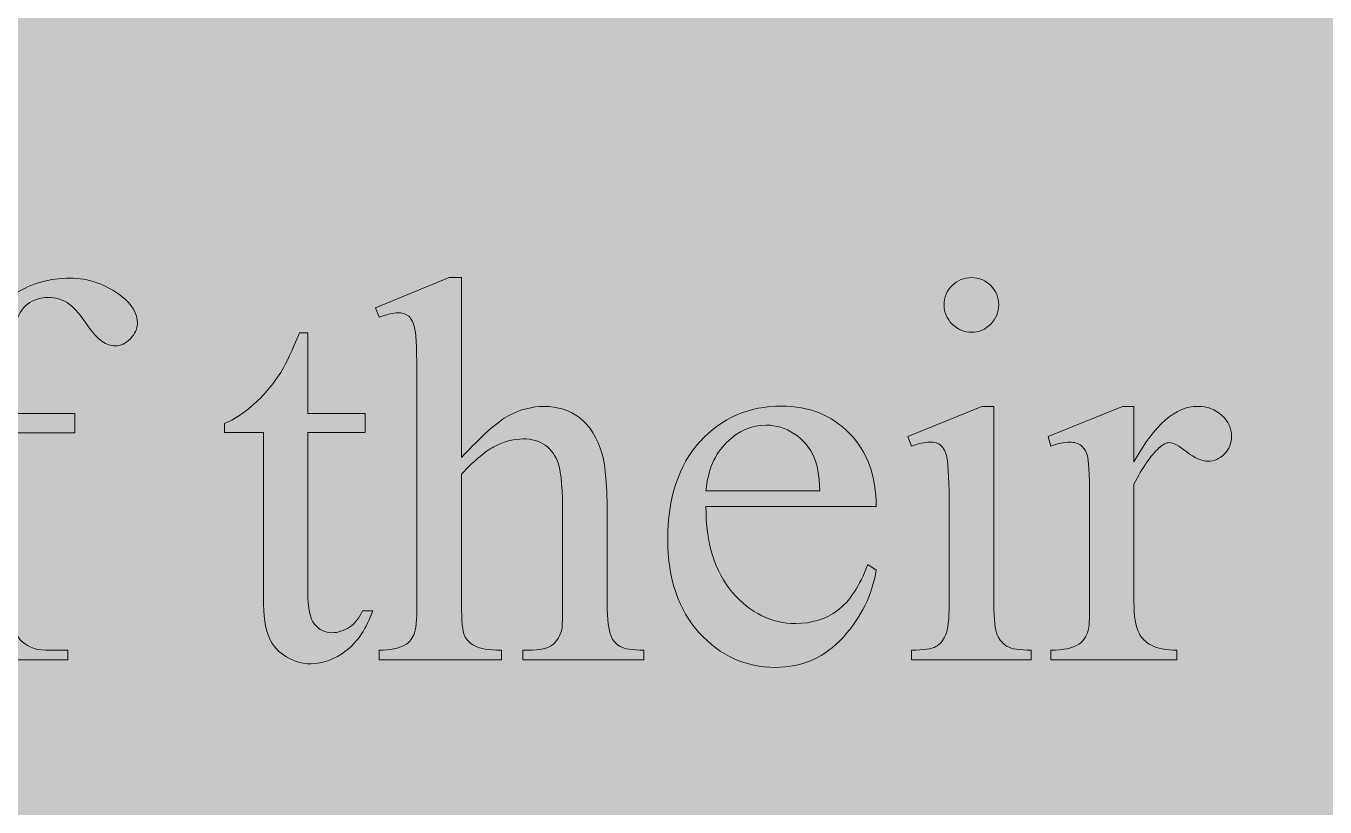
# Model space of a CAD drawing. Header units: inches. Extents: x -1481 to -429, y -1676 to -696.
# Drawn here: x -1360.86 to -1347.56, y -915.03 to -907.03 of the extents above; entities that cross this region are included whole.
import ezdxf

# ---------------------------------------------------------------- set-up
doc = ezdxf.new("R2010")
doc.units = ezdxf.units.IN
doc.header["$MEASUREMENT"] = 0
doc.layers.add('Layer 1', color=7, linetype='Continuous')

# ---------------------------------------------------------------- blocks, each defined once
blk = doc.blocks.new('block 425')
at = {"layer": 'Layer 1', "true_color": 0x8cc63e}
h = blk.add_hatch(color=73, dxfattribs=at)
h.dxf.hatch_style = 2
edge = h.paths.add_edge_path()
edge.add_spline(control_points=[(-1361.013, -911.199), (-1361.013, -911.199), (-1361.013, -912.857), (-1361.013, -912.857), (-1361.013, -913.092), (-1360.987, -913.24), (-1360.936, -913.303), (-1360.868, -913.383), (-1360.777, -913.424), (-1360.663, -913.424), (-1360.663, -913.424), (-1360.435, -913.424), (-1360.435, -913.424), (-1360.435, -913.424), (-1360.435, -913.523), (-1360.435, -913.523), (-1360.435, -913.523), (-1361.941, -913.523), (-1361.941, -913.523), (-1361.941, -913.523), (-1361.941, -913.424), (-1361.941, -913.424), (-1361.941, -913.424), (-1361.828, -913.424), (-1361.828, -913.424), (-1361.755, -913.424), (-1361.688, -913.405), (-1361.627, -913.369), (-1361.567, -913.332), (-1361.525, -913.282), (-1361.502, -913.22), (-1361.479, -913.158), (-1361.467, -913.036), (-1361.467, -912.857), (-1361.467, -912.857), (-1361.467, -911.199), (-1361.467, -911.199), (-1361.467, -911.199), (-1361.958, -911.199), (-1361.958, -911.199), (-1361.958, -911.199), (-1361.958, -911.001), (-1361.958, -911.001), (-1361.958, -911.001), (-1361.467, -911.001), (-1361.467, -911.001), (-1361.467, -911.001), (-1361.467, -910.836), (-1361.467, -910.836), (-1361.467, -910.584), (-1361.427, -910.371), (-1361.346, -910.197), (-1361.265, -910.023), (-1361.142, -909.882), (-1360.976, -909.774), (-1360.81, -909.667), (-1360.623, -909.613), (-1360.416, -909.613), (-1360.223, -909.613), (-1360.046, -909.676), (-1359.884, -909.8), (-1359.778, -909.883), (-1359.724, -909.976), (-1359.724, -910.078), (-1359.724, -910.134), (-1359.748, -910.185), (-1359.796, -910.234), (-1359.844, -910.283), (-1359.895, -910.307), (-1359.95, -910.307), (-1359.993, -910.307), (-1360.037, -910.292), (-1360.084, -910.261), (-1360.131, -910.231), (-1360.188, -910.166), (-1360.256, -910.066), (-1360.324, -909.966), (-1360.386, -909.899), (-1360.443, -909.864), (-1360.5, -909.829), (-1360.563, -909.811), (-1360.633, -909.811), (-1360.718, -909.811), (-1360.789, -909.834), (-1360.848, -909.879), (-1360.907, -909.924), (-1360.949, -909.994), (-1360.975, -910.088), (-1361, -910.183), (-1361.013, -910.426), (-1361.013, -910.819), (-1361.013, -910.819), (-1361.013, -911.001), (-1361.013, -911.001), (-1361.013, -911.001), (-1360.363, -911.001), (-1360.363, -911.001), (-1360.363, -911.001), (-1360.363, -911.199), (-1360.363, -911.199), (-1360.363, -911.199), (-1361.013, -911.199), (-1361.013, -911.199)], knot_values=[0, 0, 0, 0, 1, 1, 1, 2, 2, 2, 3, 3, 3, 4, 4, 4, 5, 5, 5, 6, 6, 6, 7, 7, 7, 8, 8, 8, 9, 9, 9, 10, 10, 10, 11, 11, 11, 12, 12, 12, 13, 13, 13, 14, 14, 14, 15, 15, 15, 16, 16, 16, 17, 17, 17, 18, 18, 18, 19, 19, 19, 20, 20, 20, 21, 21, 21, 22, 22, 22, 23, 23, 23, 24, 24, 24, 25, 25, 25, 26, 26, 26, 27, 27, 27, 28, 28, 28, 29, 29, 29, 30, 30, 30, 31, 31, 31, 32, 32, 32, 33, 33, 33, 34, 34, 34, 34], degree=3, periodic=1)
h = blk.add_hatch(color=73, dxfattribs=at)
h.dxf.hatch_style = 2
edge = h.paths.add_edge_path()
edge.add_spline(control_points=[(-1356.404, -909.608), (-1356.404, -909.608), (-1356.404, -911.452), (-1356.404, -911.452), (-1356.2, -911.228), (-1356.039, -911.085), (-1355.919, -911.021), (-1355.8, -910.958), (-1355.681, -910.927), (-1355.561, -910.927), (-1355.418, -910.927), (-1355.295, -910.966), (-1355.193, -911.045), (-1355.09, -911.124), (-1355.014, -911.248), (-1354.964, -911.417), (-1354.929, -911.534), (-1354.912, -911.749), (-1354.912, -912.061), (-1354.912, -912.061), (-1354.912, -912.953), (-1354.912, -912.953), (-1354.912, -913.113), (-1354.899, -913.222), (-1354.873, -913.281), (-1354.855, -913.325), (-1354.824, -913.36), (-1354.779, -913.385), (-1354.735, -913.411), (-1354.655, -913.424), (-1354.537, -913.424), (-1354.537, -913.424), (-1354.537, -913.523), (-1354.537, -913.523), (-1354.537, -913.523), (-1355.776, -913.523), (-1355.776, -913.523), (-1355.776, -913.523), (-1355.776, -913.424), (-1355.776, -913.424), (-1355.776, -913.424), (-1355.718, -913.424), (-1355.718, -913.424), (-1355.601, -913.424), (-1355.519, -913.406), (-1355.473, -913.37), (-1355.428, -913.334), (-1355.395, -913.281), (-1355.377, -913.212), (-1355.372, -913.183), (-1355.369, -913.096), (-1355.369, -912.953), (-1355.369, -912.953), (-1355.369, -912.061), (-1355.369, -912.061), (-1355.369, -911.786), (-1355.383, -911.605), (-1355.411, -911.519), (-1355.44, -911.432), (-1355.485, -911.368), (-1355.548, -911.324), (-1355.61, -911.281), (-1355.685, -911.26), (-1355.773, -911.26), (-1355.863, -911.26), (-1355.957, -911.284), (-1356.054, -911.331), (-1356.152, -911.379), (-1356.268, -911.475), (-1356.404, -911.62), (-1356.404, -911.62), (-1356.404, -912.953), (-1356.404, -912.953), (-1356.404, -913.126), (-1356.394, -913.233), (-1356.375, -913.275), (-1356.356, -913.317), (-1356.32, -913.353), (-1356.268, -913.381), (-1356.215, -913.41), (-1356.125, -913.424), (-1355.996, -913.424), (-1355.996, -913.424), (-1355.996, -913.523), (-1355.996, -913.523), (-1355.996, -913.523), (-1357.247, -913.523), (-1357.247, -913.523), (-1357.247, -913.523), (-1357.247, -913.424), (-1357.247, -913.424), (-1357.135, -913.424), (-1357.046, -913.406), (-1356.982, -913.371), (-1356.946, -913.353), (-1356.916, -913.318), (-1356.894, -913.267), (-1356.872, -913.216), (-1356.861, -913.111), (-1356.861, -912.953), (-1356.861, -912.953), (-1356.861, -910.67), (-1356.861, -910.67), (-1356.861, -910.382), (-1356.868, -910.205), (-1356.882, -910.139), (-1356.895, -910.073), (-1356.917, -910.028), (-1356.945, -910.004), (-1356.974, -909.98), (-1357.012, -909.968), (-1357.059, -909.968), (-1357.098, -909.968), (-1357.16, -909.983), (-1357.247, -910.012), (-1357.247, -910.012), (-1357.285, -909.916), (-1357.285, -909.916), (-1357.285, -909.916), (-1356.531, -909.608), (-1356.531, -909.608), (-1356.531, -909.608), (-1356.404, -909.608), (-1356.404, -909.608)], knot_values=[0, 0, 0, 0, 1, 1, 1, 2, 2, 2, 3, 3, 3, 4, 4, 4, 5, 5, 5, 6, 6, 6, 7, 7, 7, 8, 8, 8, 9, 9, 9, 10, 10, 10, 11, 11, 11, 12, 12, 12, 13, 13, 13, 14, 14, 14, 15, 15, 15, 16, 16, 16, 17, 17, 17, 18, 18, 18, 19, 19, 19, 20, 20, 20, 21, 21, 21, 22, 22, 22, 23, 23, 23, 24, 24, 24, 25, 25, 25, 26, 26, 26, 27, 27, 27, 28, 28, 28, 29, 29, 29, 30, 30, 30, 31, 31, 31, 32, 32, 32, 33, 33, 33, 34, 34, 34, 35, 35, 35, 36, 36, 36, 37, 37, 37, 38, 38, 38, 39, 39, 39, 40, 40, 40, 41, 41, 41, 41], degree=3, periodic=1)
h = blk.add_hatch(color=73, dxfattribs=at)
h.dxf.hatch_style = 2
edge = h.paths.add_edge_path()
edge.add_spline(control_points=[(-1350.952, -910.927), (-1350.952, -910.927), (-1350.952, -912.953), (-1350.952, -912.953), (-1350.952, -913.111), (-1350.941, -913.216), (-1350.918, -913.268), (-1350.895, -913.321), (-1350.861, -913.36), (-1350.816, -913.385), (-1350.771, -913.411), (-1350.689, -913.424), (-1350.57, -913.424), (-1350.57, -913.424), (-1350.57, -913.523), (-1350.57, -913.523), (-1350.57, -913.523), (-1351.795, -913.523), (-1351.795, -913.523), (-1351.795, -913.523), (-1351.795, -913.424), (-1351.795, -913.424), (-1351.672, -913.424), (-1351.589, -913.412), (-1351.547, -913.388), (-1351.505, -913.364), (-1351.471, -913.325), (-1351.447, -913.27), (-1351.422, -913.215), (-1351.41, -913.109), (-1351.41, -912.953), (-1351.41, -912.953), (-1351.41, -911.981), (-1351.41, -911.981), (-1351.41, -911.708), (-1351.418, -911.531), (-1351.434, -911.45), (-1351.447, -911.391), (-1351.467, -911.35), (-1351.495, -911.327), (-1351.522, -911.304), (-1351.56, -911.293), (-1351.608, -911.293), (-1351.659, -911.293), (-1351.722, -911.306), (-1351.795, -911.334), (-1351.795, -911.334), (-1351.834, -911.235), (-1351.834, -911.235), (-1351.834, -911.235), (-1351.074, -910.927), (-1351.074, -910.927), (-1351.074, -910.927), (-1350.952, -910.927), (-1350.952, -910.927)], knot_values=[0, 0, 0, 0, 1, 1, 1, 2, 2, 2, 3, 3, 3, 4, 4, 4, 5, 5, 5, 6, 6, 6, 7, 7, 7, 8, 8, 8, 9, 9, 9, 10, 10, 10, 11, 11, 11, 12, 12, 12, 13, 13, 13, 14, 14, 14, 15, 15, 15, 16, 16, 16, 17, 17, 17, 18, 18, 18, 18], degree=3, periodic=1)
edge = h.paths.add_edge_path()
edge.add_spline(control_points=[(-1351.181, -909.608), (-1351.104, -909.608), (-1351.038, -909.635), (-1350.984, -909.689), (-1350.93, -909.743), (-1350.903, -909.809), (-1350.903, -909.886), (-1350.903, -909.963), (-1350.93, -910.029), (-1350.984, -910.084), (-1351.038, -910.139), (-1351.104, -910.167), (-1351.181, -910.167), (-1351.258, -910.167), (-1351.324, -910.139), (-1351.379, -910.084), (-1351.434, -910.029), (-1351.462, -909.963), (-1351.462, -909.886), (-1351.462, -909.809), (-1351.435, -909.743), (-1351.381, -909.689), (-1351.326, -909.635), (-1351.26, -909.608), (-1351.181, -909.608)], knot_values=[0, 0, 0, 0, 1, 1, 1, 2, 2, 2, 3, 3, 3, 4, 4, 4, 5, 5, 5, 6, 6, 6, 7, 7, 7, 8, 8, 8, 8], degree=3, periodic=1)
h = blk.add_hatch(color=73, dxfattribs=at)
h.dxf.hatch_style = 2
edge = h.paths.add_edge_path()
edge.add_spline(control_points=[(-1357.979, -910.172), (-1357.979, -910.172), (-1357.979, -911.001), (-1357.979, -911.001), (-1357.979, -911.001), (-1357.39, -911.001), (-1357.39, -911.001), (-1357.39, -911.001), (-1357.39, -911.194), (-1357.39, -911.194), (-1357.39, -911.194), (-1357.979, -911.194), (-1357.979, -911.194), (-1357.979, -911.194), (-1357.979, -912.829), (-1357.979, -912.829), (-1357.979, -912.992), (-1357.956, -913.103), (-1357.909, -913.159), (-1357.862, -913.216), (-1357.802, -913.245), (-1357.728, -913.245), (-1357.668, -913.245), (-1357.609, -913.226), (-1357.552, -913.188), (-1357.495, -913.151), (-1357.451, -913.095), (-1357.42, -913.022), (-1357.42, -913.022), (-1357.313, -913.022), (-1357.313, -913.022), (-1357.377, -913.202), (-1357.468, -913.337), (-1357.585, -913.428), (-1357.703, -913.519), (-1357.824, -913.564), (-1357.949, -913.564), (-1358.033, -913.564), (-1358.116, -913.541), (-1358.196, -913.494), (-1358.277, -913.447), (-1358.337, -913.38), (-1358.375, -913.293), (-1358.414, -913.206), (-1358.433, -913.071), (-1358.433, -912.89), (-1358.433, -912.89), (-1358.433, -911.194), (-1358.433, -911.194), (-1358.433, -911.194), (-1358.832, -911.194), (-1358.832, -911.194), (-1358.832, -911.194), (-1358.832, -911.103), (-1358.832, -911.103), (-1358.732, -911.062), (-1358.628, -910.994), (-1358.523, -910.898), (-1358.417, -910.801), (-1358.323, -910.687), (-1358.24, -910.555), (-1358.198, -910.485), (-1358.14, -910.358), (-1358.064, -910.172), (-1358.064, -910.172), (-1357.979, -910.172), (-1357.979, -910.172)], knot_values=[0, 0, 0, 0, 1, 1, 1, 2, 2, 2, 3, 3, 3, 4, 4, 4, 5, 5, 5, 6, 6, 6, 7, 7, 7, 8, 8, 8, 9, 9, 9, 10, 10, 10, 11, 11, 11, 12, 12, 12, 13, 13, 13, 14, 14, 14, 15, 15, 15, 16, 16, 16, 17, 17, 17, 18, 18, 18, 19, 19, 19, 20, 20, 20, 21, 21, 21, 22, 22, 22, 22], degree=3, periodic=1)
h = blk.add_hatch(color=73, dxfattribs=at)
h.dxf.hatch_style = 2
edge = h.paths.add_edge_path()
edge.add_spline(control_points=[(-1353.901, -911.951), (-1353.903, -912.325), (-1353.812, -912.619), (-1353.629, -912.832), (-1353.445, -913.045), (-1353.229, -913.151), (-1352.982, -913.151), (-1352.816, -913.151), (-1352.673, -913.106), (-1352.551, -913.015), (-1352.429, -912.924), (-1352.326, -912.768), (-1352.244, -912.548), (-1352.244, -912.548), (-1352.158, -912.603), (-1352.158, -912.603), (-1352.197, -912.855), (-1352.309, -913.084), (-1352.494, -913.29), (-1352.68, -913.497), (-1352.912, -913.6), (-1353.191, -913.6), (-1353.494, -913.6), (-1353.753, -913.482), (-1353.969, -913.246), (-1354.184, -913.01), (-1354.292, -912.693), (-1354.292, -912.295), (-1354.292, -911.864), (-1354.182, -911.527), (-1353.96, -911.286), (-1353.739, -911.044), (-1353.462, -910.924), (-1353.127, -910.924), (-1352.845, -910.924), (-1352.613, -911.017), (-1352.431, -911.203), (-1352.249, -911.39), (-1352.158, -911.639), (-1352.158, -911.951), (-1352.158, -911.951), (-1353.901, -911.951), (-1353.901, -911.951)], knot_values=[0, 0, 0, 0, 1, 1, 1, 2, 2, 2, 3, 3, 3, 4, 4, 4, 5, 5, 5, 6, 6, 6, 7, 7, 7, 8, 8, 8, 9, 9, 9, 10, 10, 10, 11, 11, 11, 12, 12, 12, 13, 13, 13, 14, 14, 14, 14], degree=3, periodic=1)
edge = h.paths.add_edge_path()
edge.add_spline(control_points=[(-1353.901, -911.791), (-1353.901, -911.791), (-1352.734, -911.791), (-1352.734, -911.791), (-1352.743, -911.629), (-1352.762, -911.516), (-1352.792, -911.45), (-1352.837, -911.347), (-1352.906, -911.266), (-1352.997, -911.207), (-1353.088, -911.149), (-1353.183, -911.119), (-1353.282, -911.119), (-1353.434, -911.119), (-1353.57, -911.178), (-1353.69, -911.297), (-1353.811, -911.415), (-1353.881, -911.58), (-1353.901, -911.791)], knot_values=[0, 0, 0, 0, 1, 1, 1, 2, 2, 2, 3, 3, 3, 4, 4, 4, 5, 5, 5, 6, 6, 6, 6], degree=3, periodic=1)
h = blk.add_hatch(color=73, dxfattribs=at)
h.dxf.hatch_style = 2
edge = h.paths.add_edge_path()
edge.add_spline(control_points=[(-1349.518, -910.927), (-1349.518, -910.927), (-1349.518, -911.494), (-1349.518, -911.494), (-1349.307, -911.115), (-1349.09, -910.927), (-1348.868, -910.927), (-1348.767, -910.927), (-1348.684, -910.957), (-1348.618, -911.019), (-1348.552, -911.08), (-1348.518, -911.151), (-1348.518, -911.232), (-1348.518, -911.304), (-1348.542, -911.364), (-1348.59, -911.414), (-1348.638, -911.463), (-1348.695, -911.488), (-1348.761, -911.488), (-1348.825, -911.488), (-1348.897, -911.457), (-1348.977, -911.393), (-1349.057, -911.33), (-1349.116, -911.298), (-1349.155, -911.298), (-1349.188, -911.298), (-1349.223, -911.317), (-1349.262, -911.353), (-1349.345, -911.429), (-1349.43, -911.552), (-1349.518, -911.725), (-1349.518, -911.725), (-1349.518, -912.934), (-1349.518, -912.934), (-1349.518, -913.073), (-1349.5, -913.179), (-1349.466, -913.25), (-1349.442, -913.3), (-1349.4, -913.341), (-1349.339, -913.374), (-1349.278, -913.407), (-1349.191, -913.424), (-1349.077, -913.424), (-1349.077, -913.424), (-1349.077, -913.523), (-1349.077, -913.523), (-1349.077, -913.523), (-1350.369, -913.523), (-1350.369, -913.523), (-1350.369, -913.523), (-1350.369, -913.424), (-1350.369, -913.424), (-1350.24, -913.424), (-1350.145, -913.404), (-1350.082, -913.363), (-1350.037, -913.334), (-1350.004, -913.287), (-1349.986, -913.223), (-1349.977, -913.191), (-1349.972, -913.103), (-1349.972, -912.956), (-1349.972, -912.956), (-1349.972, -911.978), (-1349.972, -911.978), (-1349.972, -911.685), (-1349.978, -911.51), (-1349.99, -911.454), (-1350.002, -911.398), (-1350.024, -911.357), (-1350.056, -911.331), (-1350.088, -911.306), (-1350.128, -911.293), (-1350.176, -911.293), (-1350.233, -911.293), (-1350.297, -911.306), (-1350.369, -911.334), (-1350.369, -911.334), (-1350.396, -911.235), (-1350.396, -911.235), (-1350.396, -911.235), (-1349.634, -910.927), (-1349.634, -910.927), (-1349.634, -910.927), (-1349.518, -910.927), (-1349.518, -910.927)], knot_values=[0, 0, 0, 0, 1, 1, 1, 2, 2, 2, 3, 3, 3, 4, 4, 4, 5, 5, 5, 6, 6, 6, 7, 7, 7, 8, 8, 8, 9, 9, 9, 10, 10, 10, 11, 11, 11, 12, 12, 12, 13, 13, 13, 14, 14, 14, 15, 15, 15, 16, 16, 16, 17, 17, 17, 18, 18, 18, 19, 19, 19, 20, 20, 20, 21, 21, 21, 22, 22, 22, 23, 23, 23, 24, 24, 24, 25, 25, 25, 26, 26, 26, 27, 27, 27, 28, 28, 28, 28], degree=3, periodic=1)
at = {"layer": 'Layer 1', "lineweight": 0}
for points, knots in [([(-1361.013, -911.199), (-1361.013, -911.199), (-1361.013, -912.857), (-1361.013, -912.857), (-1361.013, -913.092), (-1360.987, -913.24), (-1360.936, -913.303), (-1360.868, -913.383), (-1360.777, -913.424), (-1360.663, -913.424), (-1360.663, -913.424), (-1360.435, -913.424), (-1360.435, -913.424), (-1360.435, -913.424), (-1360.435, -913.523), (-1360.435, -913.523), (-1360.435, -913.523), (-1361.941, -913.523), (-1361.941, -913.523), (-1361.941, -913.523), (-1361.941, -913.424), (-1361.941, -913.424), (-1361.941, -913.424), (-1361.828, -913.424), (-1361.828, -913.424), (-1361.755, -913.424), (-1361.688, -913.405), (-1361.627, -913.369), (-1361.567, -913.332), (-1361.525, -913.282), (-1361.502, -913.22), (-1361.479, -913.158), (-1361.467, -913.036), (-1361.467, -912.857), (-1361.467, -912.857), (-1361.467, -911.199), (-1361.467, -911.199), (-1361.467, -911.199), (-1361.958, -911.199), (-1361.958, -911.199), (-1361.958, -911.199), (-1361.958, -911.001), (-1361.958, -911.001), (-1361.958, -911.001), (-1361.467, -911.001), (-1361.467, -911.001), (-1361.467, -911.001), (-1361.467, -910.836), (-1361.467, -910.836), (-1361.467, -910.584), (-1361.427, -910.371), (-1361.346, -910.197), (-1361.265, -910.023), (-1361.142, -909.882), (-1360.976, -909.774), (-1360.81, -909.667), (-1360.623, -909.613), (-1360.416, -909.613), (-1360.223, -909.613), (-1360.046, -909.676), (-1359.884, -909.8), (-1359.778, -909.883), (-1359.724, -909.976), (-1359.724, -910.078), (-1359.724, -910.134), (-1359.748, -910.185), (-1359.796, -910.234), (-1359.844, -910.283), (-1359.895, -910.307), (-1359.95, -910.307), (-1359.993, -910.307), (-1360.037, -910.292), (-1360.084, -910.261), (-1360.131, -910.231), (-1360.188, -910.166), (-1360.256, -910.066), (-1360.324, -909.966), (-1360.386, -909.899), (-1360.443, -909.864), (-1360.5, -909.829), (-1360.563, -909.811), (-1360.633, -909.811), (-1360.718, -909.811), (-1360.789, -909.834), (-1360.848, -909.879), (-1360.907, -909.924), (-1360.949, -909.994), (-1360.975, -910.088), (-1361, -910.183), (-1361.013, -910.426), (-1361.013, -910.819), (-1361.013, -910.819), (-1361.013, -911.001), (-1361.013, -911.001), (-1361.013, -911.001), (-1360.363, -911.001), (-1360.363, -911.001), (-1360.363, -911.001), (-1360.363, -911.199), (-1360.363, -911.199), (-1360.363, -911.199), (-1361.013, -911.199), (-1361.013, -911.199)], [0, 0, 0, 0, 1, 1, 1, 2, 2, 2, 3, 3, 3, 4, 4, 4, 5, 5, 5, 6, 6, 6, 7, 7, 7, 8, 8, 8, 9, 9, 9, 10, 10, 10, 11, 11, 11, 12, 12, 12, 13, 13, 13, 14, 14, 14, 15, 15, 15, 16, 16, 16, 17, 17, 17, 18, 18, 18, 19, 19, 19, 20, 20, 20, 21, 21, 21, 22, 22, 22, 23, 23, 23, 24, 24, 24, 25, 25, 25, 26, 26, 26, 27, 27, 27, 28, 28, 28, 29, 29, 29, 30, 30, 30, 31, 31, 31, 32, 32, 32, 33, 33, 33, 34, 34, 34, 34]), ([(-1356.404, -909.608), (-1356.404, -909.608), (-1356.404, -911.452), (-1356.404, -911.452), (-1356.2, -911.228), (-1356.039, -911.085), (-1355.919, -911.021), (-1355.8, -910.958), (-1355.681, -910.927), (-1355.561, -910.927), (-1355.418, -910.927), (-1355.295, -910.966), (-1355.193, -911.045), (-1355.09, -911.124), (-1355.014, -911.248), (-1354.964, -911.417), (-1354.929, -911.534), (-1354.912, -911.749), (-1354.912, -912.061), (-1354.912, -912.061), (-1354.912, -912.953), (-1354.912, -912.953), (-1354.912, -913.113), (-1354.899, -913.222), (-1354.873, -913.281), (-1354.855, -913.325), (-1354.824, -913.36), (-1354.779, -913.385), (-1354.735, -913.411), (-1354.655, -913.424), (-1354.537, -913.424), (-1354.537, -913.424), (-1354.537, -913.523), (-1354.537, -913.523), (-1354.537, -913.523), (-1355.776, -913.523), (-1355.776, -913.523), (-1355.776, -913.523), (-1355.776, -913.424), (-1355.776, -913.424), (-1355.776, -913.424), (-1355.718, -913.424), (-1355.718, -913.424), (-1355.601, -913.424), (-1355.519, -913.406), (-1355.473, -913.37), (-1355.428, -913.334), (-1355.395, -913.281), (-1355.377, -913.212), (-1355.372, -913.183), (-1355.369, -913.096), (-1355.369, -912.953), (-1355.369, -912.953), (-1355.369, -912.061), (-1355.369, -912.061), (-1355.369, -911.786), (-1355.383, -911.605), (-1355.411, -911.519), (-1355.44, -911.432), (-1355.485, -911.368), (-1355.548, -911.324), (-1355.61, -911.281), (-1355.685, -911.26), (-1355.773, -911.26), (-1355.863, -911.26), (-1355.957, -911.284), (-1356.054, -911.331), (-1356.152, -911.379), (-1356.268, -911.475), (-1356.404, -911.62), (-1356.404, -911.62), (-1356.404, -912.953), (-1356.404, -912.953), (-1356.404, -913.126), (-1356.394, -913.233), (-1356.375, -913.275), (-1356.356, -913.317), (-1356.32, -913.353), (-1356.268, -913.381), (-1356.215, -913.41), (-1356.125, -913.424), (-1355.996, -913.424), (-1355.996, -913.424), (-1355.996, -913.523), (-1355.996, -913.523), (-1355.996, -913.523), (-1357.247, -913.523), (-1357.247, -913.523), (-1357.247, -913.523), (-1357.247, -913.424), (-1357.247, -913.424), (-1357.135, -913.424), (-1357.046, -913.406), (-1356.982, -913.371), (-1356.946, -913.353), (-1356.916, -913.318), (-1356.894, -913.267), (-1356.872, -913.216), (-1356.861, -913.111), (-1356.861, -912.953), (-1356.861, -912.953), (-1356.861, -910.67), (-1356.861, -910.67), (-1356.861, -910.382), (-1356.868, -910.205), (-1356.882, -910.139), (-1356.895, -910.073), (-1356.917, -910.028), (-1356.945, -910.004), (-1356.974, -909.98), (-1357.012, -909.968), (-1357.059, -909.968), (-1357.098, -909.968), (-1357.16, -909.983), (-1357.247, -910.012), (-1357.247, -910.012), (-1357.285, -909.916), (-1357.285, -909.916), (-1357.285, -909.916), (-1356.531, -909.608), (-1356.531, -909.608), (-1356.531, -909.608), (-1356.404, -909.608), (-1356.404, -909.608)], [0, 0, 0, 0, 1, 1, 1, 2, 2, 2, 3, 3, 3, 4, 4, 4, 5, 5, 5, 6, 6, 6, 7, 7, 7, 8, 8, 8, 9, 9, 9, 10, 10, 10, 11, 11, 11, 12, 12, 12, 13, 13, 13, 14, 14, 14, 15, 15, 15, 16, 16, 16, 17, 17, 17, 18, 18, 18, 19, 19, 19, 20, 20, 20, 21, 21, 21, 22, 22, 22, 23, 23, 23, 24, 24, 24, 25, 25, 25, 26, 26, 26, 27, 27, 27, 28, 28, 28, 29, 29, 29, 30, 30, 30, 31, 31, 31, 32, 32, 32, 33, 33, 33, 34, 34, 34, 35, 35, 35, 36, 36, 36, 37, 37, 37, 38, 38, 38, 39, 39, 39, 40, 40, 40, 41, 41, 41, 41]), ([(-1351.181, -909.608), (-1351.104, -909.608), (-1351.038, -909.635), (-1350.984, -909.689), (-1350.93, -909.743), (-1350.903, -909.809), (-1350.903, -909.886), (-1350.903, -909.963), (-1350.93, -910.029), (-1350.984, -910.084), (-1351.038, -910.139), (-1351.104, -910.167), (-1351.181, -910.167), (-1351.258, -910.167), (-1351.324, -910.139), (-1351.379, -910.084), (-1351.434, -910.029), (-1351.462, -909.963), (-1351.462, -909.886), (-1351.462, -909.809), (-1351.435, -909.743), (-1351.381, -909.689), (-1351.326, -909.635), (-1351.26, -909.608), (-1351.181, -909.608)], [0, 0, 0, 0, 1, 1, 1, 2, 2, 2, 3, 3, 3, 4, 4, 4, 5, 5, 5, 6, 6, 6, 7, 7, 7, 8, 8, 8, 8]), ([(-1357.979, -910.172), (-1357.979, -910.172), (-1357.979, -911.001), (-1357.979, -911.001), (-1357.979, -911.001), (-1357.39, -911.001), (-1357.39, -911.001), (-1357.39, -911.001), (-1357.39, -911.194), (-1357.39, -911.194), (-1357.39, -911.194), (-1357.979, -911.194), (-1357.979, -911.194), (-1357.979, -911.194), (-1357.979, -912.829), (-1357.979, -912.829), (-1357.979, -912.992), (-1357.956, -913.103), (-1357.909, -913.159), (-1357.862, -913.216), (-1357.802, -913.245), (-1357.728, -913.245), (-1357.668, -913.245), (-1357.609, -913.226), (-1357.552, -913.188), (-1357.495, -913.151), (-1357.451, -913.095), (-1357.42, -913.022), (-1357.42, -913.022), (-1357.313, -913.022), (-1357.313, -913.022), (-1357.377, -913.202), (-1357.468, -913.337), (-1357.585, -913.428), (-1357.703, -913.519), (-1357.824, -913.564), (-1357.949, -913.564), (-1358.033, -913.564), (-1358.116, -913.541), (-1358.196, -913.494), (-1358.277, -913.447), (-1358.337, -913.38), (-1358.375, -913.293), (-1358.414, -913.206), (-1358.433, -913.071), (-1358.433, -912.89), (-1358.433, -912.89), (-1358.433, -911.194), (-1358.433, -911.194), (-1358.433, -911.194), (-1358.832, -911.194), (-1358.832, -911.194), (-1358.832, -911.194), (-1358.832, -911.103), (-1358.832, -911.103), (-1358.732, -911.062), (-1358.628, -910.994), (-1358.523, -910.898), (-1358.417, -910.801), (-1358.323, -910.687), (-1358.24, -910.555), (-1358.198, -910.485), (-1358.14, -910.358), (-1358.064, -910.172), (-1358.064, -910.172), (-1357.979, -910.172), (-1357.979, -910.172)], [0, 0, 0, 0, 1, 1, 1, 2, 2, 2, 3, 3, 3, 4, 4, 4, 5, 5, 5, 6, 6, 6, 7, 7, 7, 8, 8, 8, 9, 9, 9, 10, 10, 10, 11, 11, 11, 12, 12, 12, 13, 13, 13, 14, 14, 14, 15, 15, 15, 16, 16, 16, 17, 17, 17, 18, 18, 18, 19, 19, 19, 20, 20, 20, 21, 21, 21, 22, 22, 22, 22]), ([(-1353.901, -911.951), (-1353.903, -912.325), (-1353.812, -912.619), (-1353.629, -912.832), (-1353.445, -913.045), (-1353.229, -913.151), (-1352.982, -913.151), (-1352.816, -913.151), (-1352.673, -913.106), (-1352.551, -913.015), (-1352.429, -912.924), (-1352.326, -912.768), (-1352.244, -912.548), (-1352.244, -912.548), (-1352.158, -912.603), (-1352.158, -912.603), (-1352.197, -912.855), (-1352.309, -913.084), (-1352.494, -913.29), (-1352.68, -913.497), (-1352.912, -913.6), (-1353.191, -913.6), (-1353.494, -913.6), (-1353.753, -913.482), (-1353.969, -913.246), (-1354.184, -913.01), (-1354.292, -912.693), (-1354.292, -912.295), (-1354.292, -911.864), (-1354.182, -911.527), (-1353.96, -911.286), (-1353.739, -911.044), (-1353.462, -910.924), (-1353.127, -910.924), (-1352.845, -910.924), (-1352.613, -911.017), (-1352.431, -911.203), (-1352.249, -911.39), (-1352.158, -911.639), (-1352.158, -911.951), (-1352.158, -911.951), (-1353.901, -911.951), (-1353.901, -911.951)], [0, 0, 0, 0, 1, 1, 1, 2, 2, 2, 3, 3, 3, 4, 4, 4, 5, 5, 5, 6, 6, 6, 7, 7, 7, 8, 8, 8, 9, 9, 9, 10, 10, 10, 11, 11, 11, 12, 12, 12, 13, 13, 13, 14, 14, 14, 14]), ([(-1350.952, -910.927), (-1350.952, -910.927), (-1350.952, -912.953), (-1350.952, -912.953), (-1350.952, -913.111), (-1350.941, -913.216), (-1350.918, -913.268), (-1350.895, -913.321), (-1350.861, -913.36), (-1350.816, -913.385), (-1350.771, -913.411), (-1350.689, -913.424), (-1350.57, -913.424), (-1350.57, -913.424), (-1350.57, -913.523), (-1350.57, -913.523), (-1350.57, -913.523), (-1351.795, -913.523), (-1351.795, -913.523), (-1351.795, -913.523), (-1351.795, -913.424), (-1351.795, -913.424), (-1351.672, -913.424), (-1351.589, -913.412), (-1351.547, -913.388), (-1351.505, -913.364), (-1351.471, -913.325), (-1351.447, -913.27), (-1351.422, -913.215), (-1351.41, -913.109), (-1351.41, -912.953), (-1351.41, -912.953), (-1351.41, -911.981), (-1351.41, -911.981), (-1351.41, -911.708), (-1351.418, -911.531), (-1351.434, -911.45), (-1351.447, -911.391), (-1351.467, -911.35), (-1351.495, -911.327), (-1351.522, -911.304), (-1351.56, -911.293), (-1351.608, -911.293), (-1351.659, -911.293), (-1351.722, -911.306), (-1351.795, -911.334), (-1351.795, -911.334), (-1351.834, -911.235), (-1351.834, -911.235), (-1351.834, -911.235), (-1351.074, -910.927), (-1351.074, -910.927), (-1351.074, -910.927), (-1350.952, -910.927), (-1350.952, -910.927)], [0, 0, 0, 0, 1, 1, 1, 2, 2, 2, 3, 3, 3, 4, 4, 4, 5, 5, 5, 6, 6, 6, 7, 7, 7, 8, 8, 8, 9, 9, 9, 10, 10, 10, 11, 11, 11, 12, 12, 12, 13, 13, 13, 14, 14, 14, 15, 15, 15, 16, 16, 16, 17, 17, 17, 18, 18, 18, 18]), ([(-1349.518, -910.927), (-1349.518, -910.927), (-1349.518, -911.494), (-1349.518, -911.494), (-1349.307, -911.115), (-1349.09, -910.927), (-1348.868, -910.927), (-1348.767, -910.927), (-1348.684, -910.957), (-1348.618, -911.019), (-1348.552, -911.08), (-1348.518, -911.151), (-1348.518, -911.232), (-1348.518, -911.304), (-1348.542, -911.364), (-1348.59, -911.414), (-1348.638, -911.463), (-1348.695, -911.488), (-1348.761, -911.488), (-1348.825, -911.488), (-1348.897, -911.457), (-1348.977, -911.393), (-1349.057, -911.33), (-1349.116, -911.298), (-1349.155, -911.298), (-1349.188, -911.298), (-1349.223, -911.317), (-1349.262, -911.353), (-1349.345, -911.429), (-1349.43, -911.552), (-1349.518, -911.725), (-1349.518, -911.725), (-1349.518, -912.934), (-1349.518, -912.934), (-1349.518, -913.073), (-1349.5, -913.179), (-1349.466, -913.25), (-1349.442, -913.3), (-1349.4, -913.341), (-1349.339, -913.374), (-1349.278, -913.407), (-1349.191, -913.424), (-1349.077, -913.424), (-1349.077, -913.424), (-1349.077, -913.523), (-1349.077, -913.523), (-1349.077, -913.523), (-1350.369, -913.523), (-1350.369, -913.523), (-1350.369, -913.523), (-1350.369, -913.424), (-1350.369, -913.424), (-1350.24, -913.424), (-1350.145, -913.404), (-1350.082, -913.363), (-1350.037, -913.334), (-1350.004, -913.287), (-1349.986, -913.223), (-1349.977, -913.191), (-1349.972, -913.103), (-1349.972, -912.956), (-1349.972, -912.956), (-1349.972, -911.978), (-1349.972, -911.978), (-1349.972, -911.685), (-1349.978, -911.51), (-1349.99, -911.454), (-1350.002, -911.398), (-1350.024, -911.357), (-1350.056, -911.331), (-1350.088, -911.306), (-1350.128, -911.293), (-1350.176, -911.293), (-1350.233, -911.293), (-1350.297, -911.306), (-1350.369, -911.334), (-1350.369, -911.334), (-1350.396, -911.235), (-1350.396, -911.235), (-1350.396, -911.235), (-1349.634, -910.927), (-1349.634, -910.927), (-1349.634, -910.927), (-1349.518, -910.927), (-1349.518, -910.927)], [0, 0, 0, 0, 1, 1, 1, 2, 2, 2, 3, 3, 3, 4, 4, 4, 5, 5, 5, 6, 6, 6, 7, 7, 7, 8, 8, 8, 9, 9, 9, 10, 10, 10, 11, 11, 11, 12, 12, 12, 13, 13, 13, 14, 14, 14, 15, 15, 15, 16, 16, 16, 17, 17, 17, 18, 18, 18, 19, 19, 19, 20, 20, 20, 21, 21, 21, 22, 22, 22, 23, 23, 23, 24, 24, 24, 25, 25, 25, 26, 26, 26, 27, 27, 27, 28, 28, 28, 28]), ([(-1353.901, -911.791), (-1353.901, -911.791), (-1352.734, -911.791), (-1352.734, -911.791), (-1352.743, -911.629), (-1352.762, -911.516), (-1352.792, -911.45), (-1352.837, -911.347), (-1352.906, -911.266), (-1352.997, -911.207), (-1353.088, -911.149), (-1353.183, -911.119), (-1353.282, -911.119), (-1353.434, -911.119), (-1353.57, -911.178), (-1353.69, -911.297), (-1353.811, -911.415), (-1353.881, -911.58), (-1353.901, -911.791)], [0, 0, 0, 0, 1, 1, 1, 2, 2, 2, 3, 3, 3, 4, 4, 4, 5, 5, 5, 6, 6, 6, 6])]:
    blk.add_open_spline(points, degree=3, knots=knots, dxfattribs=at)
blk = doc.blocks.new('block 412')
at = {"layer": 'Layer 1'}
blk.add_blockref('block 425', (0, 0), dxfattribs=at)

msp = doc.modelspace()

# ---------------------------------------------------------------- hatches: boundary and pattern name
at = {"layer": 'Layer 1', "true_color": 0x006738}
h = msp.add_hatch(color=116, dxfattribs=at)
h.dxf.hatch_style = 2
h.paths.add_polyline_path([(-1241.324, -985.727), (-1481.324, -985.727), (-1481.324, -695.727), (-1241.324, -695.727)])

# ---------------------------------------------------------------- block references
at = {"layer": 'Layer 1'}
msp.add_blockref('block 412', (0, 0), dxfattribs=at)

doc.saveas('drawing.dxf')
